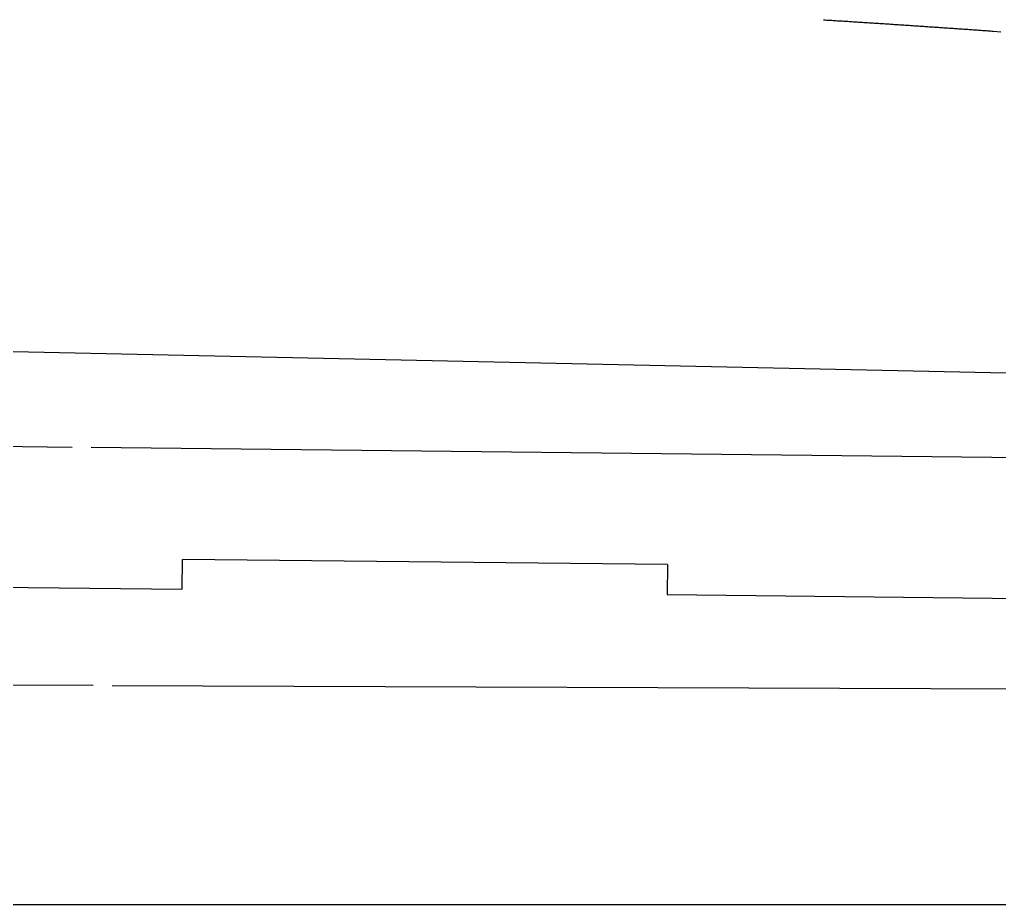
# Model space of a CAD drawing. Extents: x -537 to 363, y 432 to 791.
# Drawn here: x -323.3 to -271.4, y 691.1 to 738 of the extents above; entities that cross this region are included whole.
import ezdxf

# ---------------------------------------------------------------- set-up
doc = ezdxf.new("R2010")
doc.units = 0
doc.layers.get('0').update_dxf_attribs({"linetype": 'CONTINUOUS'})
doc.layers.add('90X10', color=1, linetype='CONTINUOUS')

msp = doc.modelspace()

# ---------------------------------------------------------------- linework, layer by layer
for p, q in [((-256.145, 718.917), (-361.005, 721.172)), ((-320.512, 715.302), (-340.141, 715.52)), ((-250.516, 714.527), (-319.512, 715.291)), ((-314.687, 707.778), (-314.67, 709.366)), ((-288.942, 709.089), (-314.67, 709.366)), ((-288.942, 709.089), (-288.959, 707.501)), ((-329.567, 707.938), (-314.687, 707.778)), ((-288.959, 707.501), (-264.08, 707.233)), ((-328.399, 702.725), (-319.399, 702.69)), ((-318.399, 702.686), (-248.308, 702.411))]:
    msp.add_line(p, q)
for points in [[(-271.69, 737.348, 0), (-271.76, 737.353, 0), (-271.83, 737.358, 0), (-271.9, 737.364, 0), (-271.971, 737.369, 0), (-272.041, 737.374, 0), (-272.111, 737.379, 0), (-272.182, 737.384, 0), (-272.252, 737.389, 0), (-272.322, 737.394, 0), (-272.392, 737.399, 0), (-272.463, 737.404, 0), (-272.533, 737.409, 0), (-272.603, 737.414, 0), (-272.674, 737.419, 0), (-272.744, 737.424, 0), (-272.814, 737.429, 0), (-272.885, 737.434, 0), (-272.955, 737.439, 0), (-273.026, 737.444, 0), (-273.096, 737.449, 0), (-273.166, 737.454, 0), (-273.237, 737.459, 0), (-273.307, 737.464, 0), (-273.377, 737.469, 0), (-273.448, 737.474, 0), (-273.518, 737.478, 0), (-273.589, 737.483, 0), (-273.659, 737.488, 0), (-273.73, 737.493, 0), (-273.8, 737.498, 0), (-273.87, 737.503, 0), (-273.941, 737.508, 0), (-274.011, 737.513, 0), (-274.082, 737.518, 0), (-274.152, 737.523, 0), (-274.223, 737.527, 0), (-274.293, 737.532, 0), (-274.364, 737.537, 0), (-274.434, 737.542, 0), (-274.505, 737.547, 0), (-274.575, 737.552, 0), (-274.646, 737.557, 0), (-274.716, 737.561, 0), (-274.787, 737.566, 0), (-274.857, 737.571, 0), (-274.928, 737.576, 0), (-274.999, 737.581, 0), (-275.069, 737.585, 0), (-275.14, 737.59, 0), (-275.21, 737.595, 0), (-275.281, 737.6, 0), (-275.351, 737.605, 0), (-275.422, 737.609, 0), (-275.493, 737.614, 0), (-275.563, 737.619, 0), (-275.634, 737.624, 0), (-275.705, 737.628, 0), (-275.775, 737.633, 0), (-275.846, 737.638, 0), (-275.917, 737.643, 0), (-275.987, 737.647, 0), (-276.058, 737.652, 0), (-276.129, 737.657, 0), (-276.199, 737.662, 0), (-276.27, 737.666, 0), (-276.341, 737.671, 0), (-276.411, 737.676, 0), (-276.482, 737.68, 0), (-276.553, 737.685, 0), (-276.624, 737.69, 0), (-276.694, 737.694, 0), (-276.765, 737.699, 0), (-276.836, 737.704, 0), (-276.907, 737.708, 0), (-276.977, 737.713, 0), (-277.048, 737.718, 0), (-277.119, 737.722, 0), (-277.19, 737.727, 0), (-277.26, 737.732, 0), (-277.331, 737.736, 0), (-277.402, 737.741, 0), (-277.473, 737.745, 0), (-277.544, 737.75, 0), (-277.615, 737.755, 0), (-277.686, 737.759, 0), (-277.756, 737.764, 0), (-277.827, 737.768, 0), (-277.898, 737.773, 0), (-277.969, 737.778, 0), (-278.04, 737.782, 0), (-278.111, 737.787, 0), (-278.182, 737.791, 0), (-278.253, 737.796, 0), (-278.324, 737.8, 0), (-278.395, 737.805, 0), (-278.466, 737.809, 0), (-278.536, 737.814, 0), (-278.607, 737.818, 0), (-278.678, 737.823, 0), (-278.749, 737.828, 0), (-278.82, 737.832, 0), (-278.891, 737.837, 0), (-278.962, 737.841, 0), (-279.033, 737.846, 0), (-279.105, 737.85, 0), (-279.176, 737.854, 0), (-279.247, 737.859, 0), (-279.318, 737.863, 0), (-279.389, 737.868, 0), (-279.46, 737.872, 0), (-279.531, 737.877, 0), (-279.602, 737.881, 0), (-279.673, 737.886, 0), (-279.744, 737.89, 0), (-279.815, 737.895, 0), (-279.886, 737.899, 0), (-279.958, 737.903, 0), (-280.029, 737.908, 0), (-280.1, 737.912, 0), (-280.171, 737.917, 0), (-280.242, 737.921, 0), (-280.314, 737.925, 0), (-280.385, 737.93, 0), (-280.456, 737.934, 0), (-280.527, 737.938, 0), (-280.598, 737.943, 0), (-280.67, 737.947, 0)], [(-271.281, 737.319, 0), (-271.69, 737.348, 0)]]:
    msp.add_polyline3d(points)
at = {"layer": '90X10', "color": 1, "linetype": 'CONTINUOUS'}
msp.add_lwpolyline([(-537.056, 691.076), (362.944, 691.076), (362.944, 791.076), (-537.056, 791.076)], close=True, dxfattribs=at)

doc.saveas('drawing.dxf')
